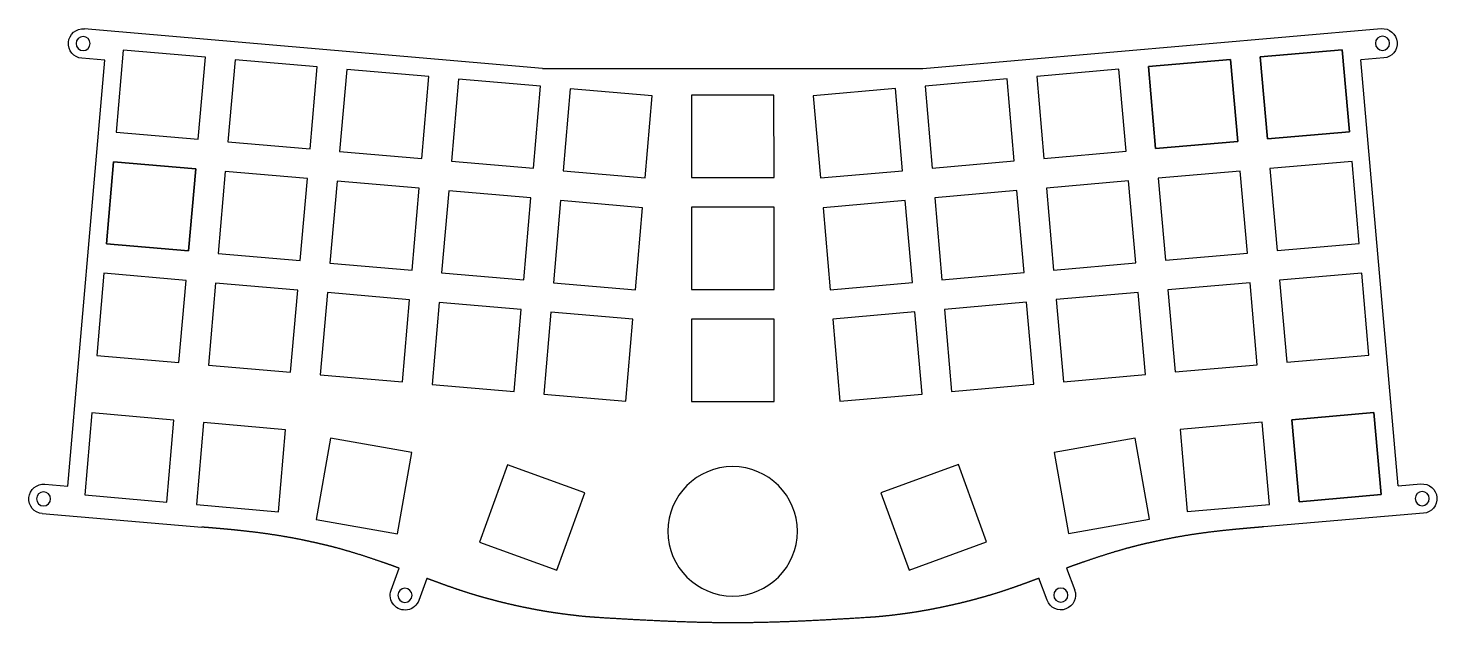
# Model space of a CAD drawing. Header units: millimetres. Extents: x -239 to 1, y -87 to 14.
import ezdxf

# ---------------------------------------------------------------- set-up
doc = ezdxf.new("R2010")
doc.units = ezdxf.units.MM
doc.layers.get('0').update_dxf_attribs({"linetype": 'CONTINUOUS'})

msp = doc.modelspace()

# ---------------------------------------------------------------- linework, layer by layer
for p, q in [((-86.62, 7.59), (-8.78, 14.37)), ((-151.23, 7.57), (-229.08, 14.32)), ((-231.91, -63.42), (-225.62, 9)), ((-225.62, 9), (-229.51, 9.34)), ((-151.23, 7.57), (-86.62, 7.59)), ((-8.34, 9.39), (-12.23, 9.05)), ((-5.91, -63.37), (-12.23, 9.05)), ((-235.79, -63.08), (-231.91, -63.42)), ((-5.91, -63.37), (-2.02, -63.03)), ((-236.22, -68.06), (-209.11, -70.37)), ((-1.59, -68.01), (-28.7, -70.32)), ((-176.95, -81.09), (-175.58, -77.36)), ((-62.23, -77.34), (-60.85, -81.07)), ((-170.89, -79.09), (-172.26, -82.82)), ((-65.54, -82.8), (-66.92, -79.07))]:
    msp.add_line(p, q)
for points in [[(-223.67, -3.21), (-209.72, -4.42), (-208.51, 9.53), (-222.46, 10.73)], [(-208.51, 9.53), (-222.46, 10.73), (-223.67, -3.21), (-209.72, -4.42)], [(-15.39, 10.78), (-29.34, 9.57), (-28.12, -4.38), (-29.34, 9.57)], [(-14.17, -3.16), (-15.39, 10.78)], [(-204.69, -4.86), (-190.74, -6.07), (-189.54, 7.88), (-203.48, 9.09)], [(-190.74, -6.07), (-189.54, 7.88), (-203.48, 9.09), (-204.69, -4.86)], [(-184.5, 7.44), (-185.71, -6.5), (-171.76, -7.71), (-170.56, 6.24)], [(-171.76, -7.71), (-170.56, 6.24), (-184.5, 7.44), (-185.71, -6.5)], [(-67.29, 6.26), (-66.08, -7.69), (-52.13, -6.47), (-53.34, 7.48)], [(-66.08, -7.69), (-52.13, -6.47), (-53.34, 7.48), (-67.29, 6.26)], [(-33.15, -4.82), (-34.37, 9.13), (-48.31, 7.91), (-34.37, 9.13)], [(-48.31, 7.91), (-47.1, -6.03)], [(-166.73, -8.15), (-152.79, -9.36), (-151.58, 4.59), (-165.53, 5.8), (-166.73, -8.15), (-152.79, -9.36), (-151.58, 4.59), (-165.53, 5.8)], [(-85.05, -9.34), (-71.11, -8.12), (-72.32, 5.82), (-86.27, 4.61), (-85.05, -9.34), (-71.11, -8.12), (-72.32, 5.82), (-86.27, 4.61)], [(-132.6, 2.95), (-146.55, 4.15), (-147.76, -9.79), (-133.81, -11)], [(-146.55, 4.15), (-147.76, -9.79), (-133.81, -11), (-132.6, 2.95)], [(-125.92, -10.92), (-111.92, -10.91), (-111.93, 3.09), (-125.93, 3.08)], [(-111.93, 3.09), (-125.93, 3.08), (-125.92, -10.92), (-111.92, -10.91)], [(-104.03, -10.99), (-90.09, -9.78), (-91.3, 4.17), (-105.25, 2.95)], [(-90.09, -9.78), (-91.3, 4.17), (-105.25, 2.95), (-104.03, -10.99)], [(-28.12, -4.38), (-14.17, -3.16)], [(-47.1, -6.03), (-33.15, -4.82)], [(-224.11, -8.25), (-225.31, -22.19), (-211.37, -23.4), (-225.31, -22.19)], [(-210.16, -9.45), (-224.11, -8.25)], [(-211.37, -23.4), (-210.16, -9.45)], [(-12.52, -22.14), (-13.73, -8.19), (-27.68, -9.41), (-26.47, -23.36)], [(-13.73, -8.19), (-27.68, -9.41), (-26.47, -23.36), (-12.52, -22.14)], [(-205.13, -9.89), (-206.34, -23.84), (-192.39, -25.05), (-191.18, -11.1), (-205.13, -9.89), (-206.34, -23.84), (-192.39, -25.05), (-191.18, -11.1)], [(-173.41, -26.69), (-172.2, -12.74), (-186.15, -11.53), (-187.36, -25.48)], [(-172.2, -12.74), (-186.15, -11.53), (-187.36, -25.48), (-173.41, -26.69)], [(-64.42, -26.66), (-50.48, -25.45), (-51.69, -11.5), (-65.64, -12.72)], [(-50.48, -25.45), (-51.69, -11.5), (-65.64, -12.72), (-64.42, -26.66)], [(-46.66, -11.06), (-45.44, -25.01), (-31.5, -23.8), (-32.71, -9.85), (-46.66, -11.06), (-45.44, -25.01), (-31.5, -23.8), (-32.71, -9.85)], [(-153.22, -14.39), (-167.17, -13.18), (-168.38, -27.13), (-154.43, -28.34)], [(-167.17, -13.18), (-168.38, -27.13), (-154.43, -28.34), (-153.22, -14.39)], [(-69.45, -27.1), (-70.67, -13.16), (-84.62, -14.37), (-83.4, -28.32)], [(-84.62, -14.37), (-83.4, -28.32), (-69.45, -27.1), (-70.67, -13.16)], [(-149.41, -28.82), (-135.47, -30.02), (-134.26, -16.08), (-148.21, -14.87)], [(-135.47, -30.02), (-134.26, -16.08), (-148.21, -14.87), (-149.41, -28.82)], [(-111.92, -15.96), (-125.92, -15.97), (-125.92, -29.97), (-111.92, -29.96)], [(-125.92, -15.97), (-125.92, -29.97), (-111.92, -29.96), (-111.92, -15.96)], [(-89.63, -14.85), (-103.58, -16.07), (-102.36, -30.02), (-88.42, -28.8), (-89.63, -14.85), (-103.58, -16.07), (-102.36, -30.02), (-88.42, -28.8)], [(-225.75, -27.22), (-226.96, -41.17), (-213.01, -42.38), (-211.8, -28.43)], [(-226.96, -41.17), (-213.01, -42.38), (-211.8, -28.43), (-225.75, -27.22)], [(-26.03, -28.39), (-24.81, -42.33), (-10.87, -41.12), (-12.08, -27.17)], [(-24.81, -42.33), (-10.87, -41.12), (-12.08, -27.17), (-26.03, -28.39)], [(-192.82, -30.08), (-206.77, -28.87), (-207.98, -42.82), (-194.03, -44.03), (-192.82, -30.08), (-206.77, -28.87), (-207.98, -42.82), (-194.03, -44.03)], [(-175.05, -45.67), (-173.85, -31.72), (-187.79, -30.51), (-189, -44.46)], [(-173.85, -31.72), (-187.79, -30.51), (-189, -44.46), (-175.05, -45.67)], [(-62.77, -45.64), (-48.82, -44.43), (-50.04, -30.48), (-63.98, -31.7)], [(-50.04, -30.48), (-63.98, -31.7), (-62.77, -45.64), (-48.82, -44.43)], [(-43.79, -43.99), (-29.84, -42.77), (-31.06, -28.83), (-45.01, -30.04)], [(-29.84, -42.77), (-31.06, -28.83), (-45.01, -30.04), (-43.79, -43.99)], [(-170.02, -46.11), (-156.08, -47.31), (-154.87, -33.37), (-168.81, -32.16), (-170.02, -46.11), (-156.08, -47.31), (-154.87, -33.37), (-168.81, -32.16)], [(-69.01, -32.13), (-82.96, -33.35), (-81.75, -47.3), (-67.8, -46.08), (-69.01, -32.13), (-82.96, -33.35), (-81.75, -47.3), (-67.8, -46.08)], [(-135.89, -35.01), (-149.84, -33.8), (-151.04, -47.75), (-137.1, -48.96), (-135.89, -35.01), (-149.84, -33.8), (-151.04, -47.75), (-137.1, -48.96)], [(-111.92, -35.01), (-125.92, -35.02), (-125.92, -49.02), (-111.92, -49.01)], [(-125.92, -35.02), (-125.92, -49.02), (-111.92, -49.01), (-111.92, -35.01)], [(-87.99, -33.79), (-101.94, -35), (-100.72, -48.95), (-86.78, -47.74)], [(-101.94, -35), (-100.72, -48.95), (-86.78, -47.74), (-87.99, -33.79)], [(-213.86, -52.16), (-227.81, -50.95), (-229.02, -64.9), (-215.07, -66.1), (-213.86, -52.16), (-227.81, -50.95), (-229.02, -64.9), (-215.07, -66.1)], [(-196.09, -67.75), (-194.88, -53.8), (-208.83, -52.59), (-210.04, -66.54)], [(-194.88, -53.8), (-208.83, -52.59), (-210.04, -66.54), (-196.09, -67.75)], [(-27.78, -66.5), (-28.99, -52.55), (-42.94, -53.76), (-41.72, -67.71), (-27.78, -66.5), (-28.99, -52.55), (-42.94, -53.76), (-41.72, -67.71)], [(-10.01, -50.89), (-23.96, -52.11)], [(-23.96, -52.11), (-22.74, -66.06)], [(-8.8, -64.84), (-10.01, -50.89)], [(-187.26, -55.27), (-189.68, -69.06), (-175.89, -71.48), (-173.47, -57.69)], [(-189.68, -69.06), (-175.89, -71.48), (-173.47, -57.69), (-187.26, -55.27)], [(-48.13, -69.03), (-50.56, -55.24), (-64.34, -57.66), (-61.92, -71.45)], [(-50.56, -55.24), (-64.34, -57.66), (-61.92, -71.45), (-48.13, -69.03)], [(-148.82, -77.69), (-144.04, -64.53), (-157.2, -59.75), (-161.98, -72.91)], [(-144.04, -64.53), (-157.2, -59.75), (-161.98, -72.91), (-148.82, -77.69)], [(-75.83, -72.89), (-80.61, -59.73), (-93.77, -64.51), (-88.99, -77.67)], [(-93.77, -64.51), (-88.99, -77.67), (-75.83, -72.89), (-80.61, -59.73)], [(-22.74, -66.06), (-8.8, -64.84)]]:
    msp.add_lwpolyline(points, close=True)
at = {"extrusion": (2.96817e-20, -1.22465e-16, -1)}
for centre, radius in [((229.29, 11.83), 1.2), ((229.29, 11.83), 1.2), ((8.56, 11.88), 1.2), ((8.56, 11.88), 1.2), ((118.95, -71.08), 11), ((118.95, -71.08), 11), ((236.01, -65.57), 1.2), ((236.01, -65.57), 1.2), ((1.81, -65.52), 1.2), ((1.81, -65.52), 1.2), ((174.61, -81.96), 1.2), ((174.61, -81.96), 1.2), ((63.2, -81.93), 1.2), ((63.2, -81.93), 1.2)]:
    msp.add_circle(centre, radius, dxfattribs=at)
for centre, start, end in [((229.29, 11.83), -85.0428, 94.9572), ((8.56, 11.88), 85.0151, 265.0151), ((236.01, -65.57), -85.0428, 94.9572), ((1.81, -65.52), 85.0151, 265.0151), ((174.61, -81.96), -159.7855, 20.2145), ((63.2, -81.93), 159.7577, 339.7577)]:
    msp.add_arc(centre, 2.5, start, end, dxfattribs=at)
for points, knots in [([(-175.58, -77.36), (-175.69, -77.32), (-175.93, -77.24), (-176.24, -77.12), (-176.61, -76.98), (-177.1, -76.8), (-177.78, -76.56), (-178.7, -76.24), (-179.85, -75.85), (-181.16, -75.41), (-182.57, -74.96), (-183.98, -74.53), (-185.32, -74.14), (-186.57, -73.8), (-187.72, -73.51), (-188.78, -73.26), (-189.8, -73.03), (-190.8, -72.81), (-191.82, -72.59), (-192.9, -72.37), (-194.07, -72.15), (-195.33, -71.93), (-196.69, -71.71), (-198.12, -71.5), (-199.59, -71.3), (-201.02, -71.13), (-202.37, -70.98), (-203.58, -70.85), (-204.62, -70.75), (-205.52, -70.67), (-206.32, -70.6), (-207.11, -70.53), (-207.83, -70.47), (-208.45, -70.42), (-208.89, -70.39), (-209.11, -70.37)], [-0.2429896, -0.2429896, -0.2429896, -0.2429896, -0.2429896, -0.2429896, -0.2390244, -0.2341463, -0.2292683, -0.2243902, -0.2195122, -0.2146341, -0.2097561, -0.204878, -0.2, -0.195122, -0.1902439, -0.1853659, -0.1804878, -0.1756098, -0.1707317, -0.1658537, -0.1609756, -0.1560976, -0.1512195, -0.1463415, -0.1414634, -0.1365854, -0.1317073, -0.1268293, -0.1219512, -0.1170732, -0.1121951, -0.1073171, -0.102439, -0.097561, -0.093324, -0.093324, -0.093324, -0.093324, -0.093324, -0.093324]), ([(-28.7, -70.32), (-28.92, -70.34), (-29.37, -70.38), (-29.98, -70.43), (-30.7, -70.49), (-31.49, -70.56), (-32.29, -70.63), (-33.19, -70.71), (-34.24, -70.81), (-35.45, -70.94), (-36.79, -71.09), (-38.22, -71.26), (-39.69, -71.46), (-41.12, -71.67), (-42.48, -71.89), (-43.74, -72.11), (-44.91, -72.34), (-45.99, -72.56), (-47.01, -72.78), (-48.01, -73), (-49.03, -73.22), (-50.09, -73.48), (-51.24, -73.77), (-52.48, -74.11), (-53.83, -74.5), (-55.24, -74.93), (-56.64, -75.38), (-57.96, -75.82), (-59.11, -76.21), (-60.03, -76.53), (-60.71, -76.78), (-61.2, -76.95), (-61.56, -77.09), (-61.88, -77.21), (-62.12, -77.3), (-62.23, -77.34)], [-0.906676, -0.906676, -0.906676, -0.906676, -0.906676, -0.906676, -0.902439, -0.897561, -0.8926829, -0.8878049, -0.8829268, -0.8780488, -0.8731707, -0.8682927, -0.8634146, -0.8585366, -0.8536585, -0.8487805, -0.8439024, -0.8390244, -0.8341463, -0.8292683, -0.8243902, -0.8195122, -0.8146341, -0.8097561, -0.804878, -0.8, -0.795122, -0.7902439, -0.7853659, -0.7804878, -0.7756098, -0.7707317, -0.7658537, -0.7609756, -0.7570104, -0.7570104, -0.7570104, -0.7570104, -0.7570104, -0.7570104]), ([(-142.03, -85.73), (-142.04, -85.73), (-142.18, -85.72), (-142.42, -85.7), (-142.74, -85.68), (-143.15, -85.65), (-143.76, -85.6), (-144.55, -85.53), (-145.51, -85.42), (-146.57, -85.29), (-147.66, -85.16), (-148.7, -85.01), (-149.66, -84.87), (-150.56, -84.73), (-151.43, -84.58), (-152.29, -84.42), (-153.18, -84.25), (-154.1, -84.07), (-155.05, -83.87), (-156.01, -83.66), (-156.96, -83.44), (-157.9, -83.22), (-158.82, -82.99), (-159.71, -82.75), (-160.57, -82.52), (-161.43, -82.29), (-162.31, -82.03), (-163.22, -81.76), (-164.18, -81.46), (-165.18, -81.13), (-166.17, -80.79), (-167.1, -80.47), (-167.93, -80.18), (-168.63, -79.92), (-169.25, -79.7), (-169.78, -79.5), (-170.25, -79.33), (-170.62, -79.19), (-170.84, -79.11), (-170.89, -79.09)], [-0.4299026, -0.4299026, -0.4299026, -0.4299026, -0.4299026, -0.4299026, -0.4292683, -0.4243902, -0.4195122, -0.4146341, -0.4097561, -0.404878, -0.4, -0.395122, -0.3902439, -0.3853659, -0.3804878, -0.3756098, -0.3707317, -0.3658537, -0.3609756, -0.3560976, -0.3512195, -0.3463415, -0.3414634, -0.3365854, -0.3317073, -0.3268293, -0.3219512, -0.3170732, -0.3121951, -0.3073171, -0.302439, -0.297561, -0.2926829, -0.2878049, -0.2829268, -0.2780488, -0.2731707, -0.2682927, -0.2668612, -0.2668612, -0.2668612, -0.2668612, -0.2668612, -0.2668612]), ([(-66.92, -79.07), (-66.97, -79.09), (-67.19, -79.17), (-67.56, -79.3), (-68.03, -79.48), (-68.56, -79.68), (-69.17, -79.9), (-69.87, -80.15), (-70.7, -80.45), (-71.64, -80.77), (-72.63, -81.11), (-73.63, -81.44), (-74.59, -81.74), (-75.5, -82.01), (-76.37, -82.26), (-77.23, -82.5), (-78.1, -82.73), (-78.99, -82.97), (-79.9, -83.2), (-80.84, -83.42), (-81.8, -83.64), (-82.76, -83.85), (-83.7, -84.05), (-84.62, -84.23), (-85.51, -84.4), (-86.38, -84.56), (-87.25, -84.71), (-88.15, -84.86), (-89.11, -85), (-90.14, -85.14), (-91.23, -85.28), (-92.29, -85.41), (-93.25, -85.51), (-94.05, -85.59), (-94.66, -85.64), (-95.08, -85.67), (-95.41, -85.69), (-95.65, -85.71), (-95.79, -85.72), (-95.81, -85.72)], [-0.7331388, -0.7331388, -0.7331388, -0.7331388, -0.7331388, -0.7331388, -0.7317073, -0.7268293, -0.7219512, -0.7170732, -0.7121951, -0.7073171, -0.702439, -0.697561, -0.6926829, -0.6878049, -0.6829268, -0.6780488, -0.6731707, -0.6682927, -0.6634146, -0.6585366, -0.6536585, -0.6487805, -0.6439024, -0.6390244, -0.6341463, -0.6292683, -0.6243902, -0.6195122, -0.6146341, -0.6097561, -0.604878, -0.6, -0.595122, -0.5902439, -0.5853659, -0.5804878, -0.5756098, -0.5707317, -0.5699553, -0.5699553, -0.5699553, -0.5699553, -0.5699553, -0.5699553])]:
    msp.add_open_spline(points, degree=5, knots=knots)
msp.add_open_spline([(-95.81, -85.72), (-98.24, -85.87), (-102.79, -86.15), (-108.74, -86.45), (-115.26, -86.67), (-122.57, -86.67), (-129.09, -86.45), (-135.05, -86.15), (-139.6, -85.88), (-142.03, -85.73)], degree=5)

doc.saveas('drawing.dxf')
